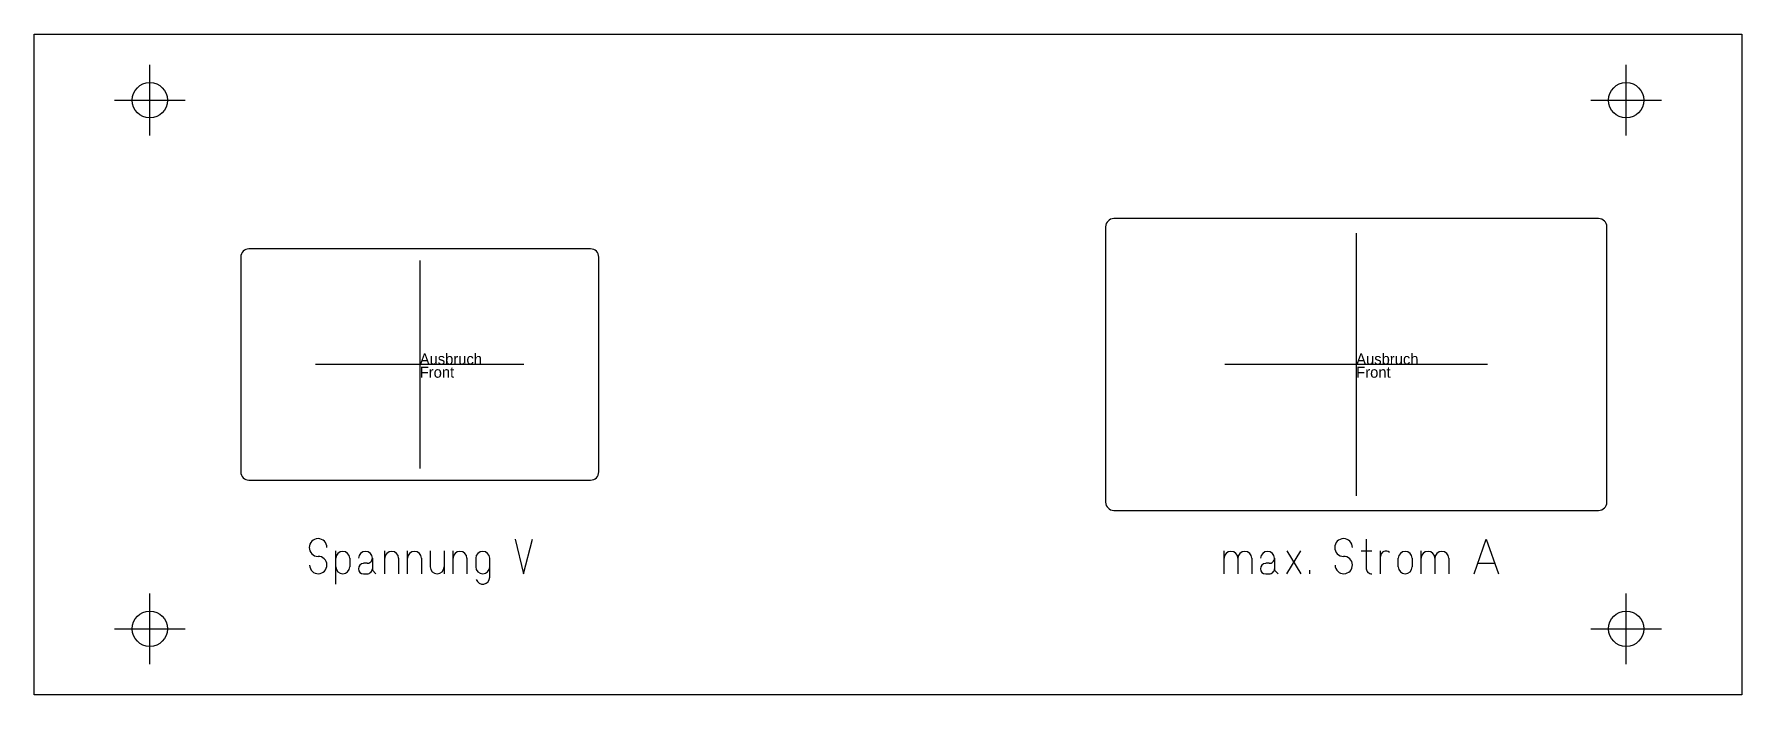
# Model space of a CAD drawing. Extents: x 0 to 155, y 0 to 60.
import ezdxf

# ---------------------------------------------------------------- set-up
doc = ezdxf.new("R2010")
doc.units = 0
doc.layers.add('Docu', color=11, linetype='CONTINUOUS')
doc.layers.add('Plan', color=253, linetype='CONTINUOUS')

msp = doc.modelspace()

# ---------------------------------------------------------------- linework, layer by layer
at = {"layer": 'Docu'}
for p, q in [((10.5, 50.8), (10.5, 57.2)), ((144.5, 50.8), (144.5, 57.2)), ((7.3, 54), (13.7, 54)), ((141.3, 54), (147.7, 54)), ((120, 41.925), (120, 18.075)), ((35, 39.45), (35, 20.55)), ((44.45, 30), (25.55, 30)), ((131.925, 30), (108.075, 30)), ((10.5, 2.8), (10.5, 9.2)), ((144.5, 2.8), (144.5, 9.2)), ((7.3, 6), (13.7, 6)), ((141.3, 6), (147.7, 6))]:
    msp.add_line(p, q, dxfattribs=at)
at = {"layer": 'Plan'}
for p, q in [((0, 60), (155, 60)), ((0, 0), (0, 60)), ((155, 60), (155, 0)), ((97.25, 42.5), (97.25, 17.5)), ((142, 43.25), (98, 43.25)), ((142.75, 17.5), (142.75, 42.5)), ((50.5, 40.5), (19.5, 40.5)), ((18.75, 39.75), (18.75, 20.25)), ((51.25, 20.25), (51.25, 39.75)), ((19.5, 19.5), (50.5, 19.5)), ((98, 16.75), (142, 16.75)), ((43.655, 14.15), (44.425, 11)), ((44.425, 11), (45.23, 14.15)), ((120.915, 14.15), (120.915, 11.455)), ((130.715, 11), (131.8, 14.15)), ((131.8, 14.15), (132.92, 11)), ((27.38, 10.055), (27.38, 13.065)), ((28.64, 12.4), (28.64, 11.63)), ((30.705, 12.4), (30.705, 11.315)), ((31.825, 11), (31.825, 13.065)), ((33.085, 12.4), (33.085, 11)), ((33.89, 11), (33.89, 13.065)), ((35.15, 12.4), (35.15, 11)), ((35.955, 13.065), (35.955, 11.63)), ((37.215, 13.065), (37.215, 11)), ((38.02, 11), (38.02, 13.065)), ((39.28, 12.4), (39.28, 11)), ((40.085, 12.4), (40.085, 11.63)), ((41.345, 10.685), (41.345, 12.4)), ((108, 11), (108, 13.065)), ((109.26, 12.4), (109.26, 11)), ((110.52, 12.4), (110.52, 11)), ((112.585, 12.4), (112.585, 11.315)), ((113.705, 11), (114.965, 13.065)), ((113.705, 13.065), (114.965, 11)), ((120.46, 13.065), (121.405, 13.065)), ((122.21, 11), (122.21, 13.065)), ((123.82, 11.63), (123.82, 12.4)), ((125.08, 12.4), (125.08, 11.63)), ((125.885, 11), (125.885, 13.065)), ((127.145, 12.4), (127.145, 11)), ((128.405, 12.4), (128.405, 11)), ((30.215, 11.945), (29.9, 11.945)), ((29.9, 11), (30.215, 11)), ((30.705, 11.315), (31.02, 11)), ((112.095, 11.945), (111.78, 11.945)), ((111.78, 11), (112.095, 11)), ((112.585, 11.315), (112.9, 11)), ((115.77, 11.315), (115.77, 11)), ((131.03, 11.945), (132.605, 11.945)), ((155, 0), (0, 0))]:
    msp.add_line(p, q, dxfattribs=at)
for centre in [(10.5, 54), (144.5, 54), (10.5, 6), (144.5, 6)]:
    msp.add_circle(centre, 1.6, dxfattribs=at)
for centre, radius, start, end in [((98, 42.5), 0.75, 90, 180), ((142, 42.5), 0.75, 0, 90), ((19.5, 39.75), 0.75, 90, 180), ((50.5, 39.75), 0.75, 0, 90), ((19.5, 20.25), 0.75, 180, 270), ((50.5, 20.25), 0.75, 270, 0), ((98, 17.5), 0.75, 180, 270), ((142, 17.5), 0.75, 270, 0), ((25.77, 13.38), 0.805, 0, 270), ((118.85, 13.38), 0.805, 0, 270), ((25.787301, 11.78769), 0.7875, 181.287, 91.259), ((28.01, 12.4), 0.63, 0, 180), ((30.075, 12.4), 0.63, 0, 180), ((32.455, 12.4), 0.63, 0, 180), ((34.52, 12.4), 0.63, 0, 180), ((38.65, 12.4), 0.63, 0, 180), ((40.715, 12.4), 0.63, 0, 180), ((108.63, 12.4), 0.63, 0, 180), ((109.89, 12.4), 0.63, 0, 180), ((111.955, 12.4), 0.63, 0, 180), ((118.867301, 11.78769), 0.7875, 181.287, 91.259), ((122.684912, 12.583452), 0.474988, 45.978, 181.02), ((124.45, 12.4), 0.63, 0, 180), ((126.515, 12.4), 0.63, 0, 180), ((127.775, 12.4), 0.63, 0, 180), ((28.01, 11.63), 0.63, 180, 0), ((29.9, 11.455), 0.4725, 90, 270), ((30.232812, 12.417164), 0.4725, 267.84, 357.918), ((30.232812, 11.472164), 0.4725, 267.84, 357.918), ((36.585, 11.63), 0.63, 180, 0), ((40.715, 11.63), 0.63, 180, 0), ((111.78, 11.455), 0.4725, 90, 270), ((112.112812, 12.417164), 0.4725, 267.84, 357.918), ((112.112812, 11.472164), 0.4725, 267.84, 357.918), ((121.387188, 11.472164), 0.4725, 182.082, 272.16), ((124.45, 11.63), 0.63, 180, 0), ((40.714515, 10.684915), 0.630486, 199.447, 0.008)]:
    msp.add_arc(centre, radius, start, end, dxfattribs=at)

# ---------------------------------------------------------------- texts
at = {"layer": 'Docu'}
for s, p in [('Ausbruch', (35, 30)), ('Ausbruch', (120, 30)), ('Front', (35, 28.8)), ('Front', (120, 28.8))]:
    msp.add_text(s, height=1, dxfattribs=at).set_placement(p)

doc.saveas('drawing.dxf')
